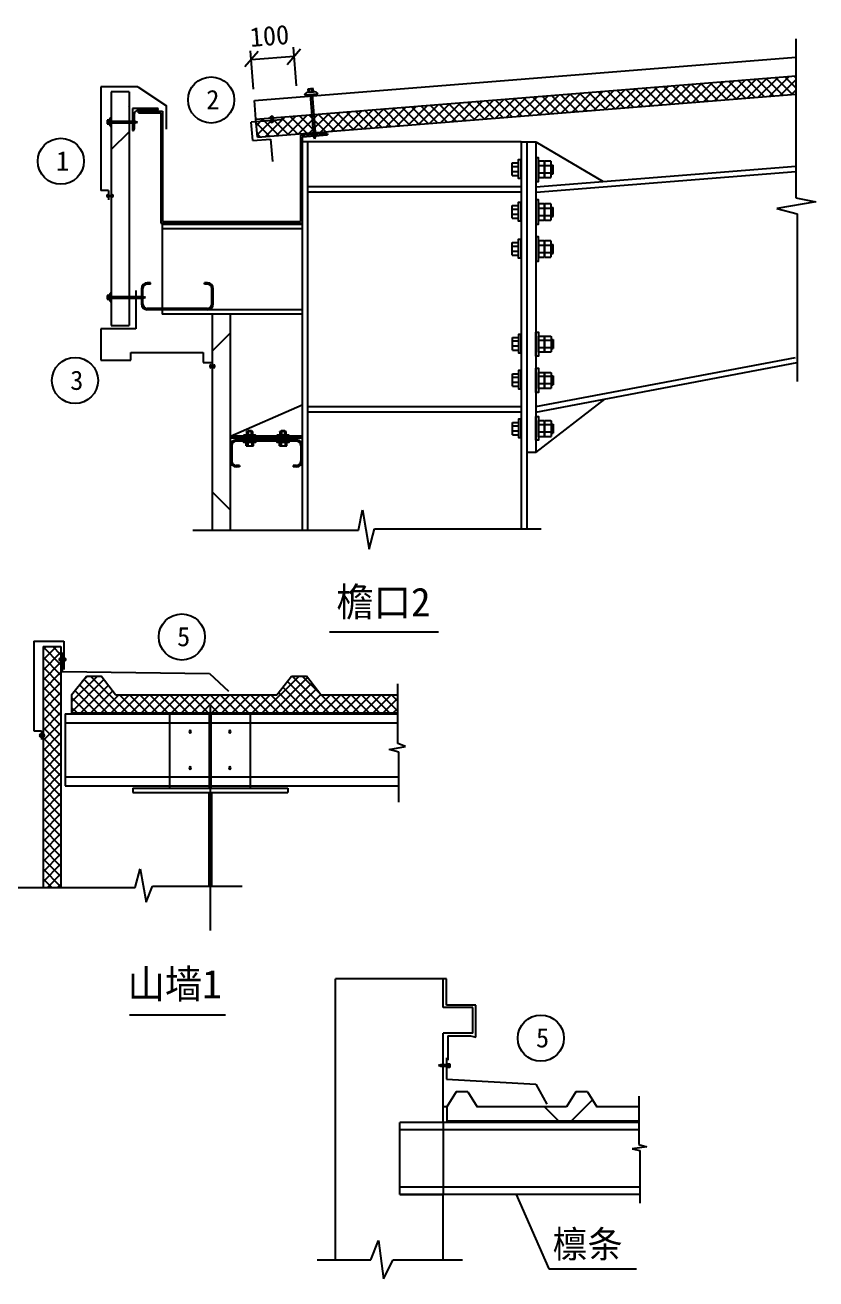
# Model space of a CAD drawing. Header units: metres. Extents: x 1510 to 4869, y -821 to 4251.
# Drawn here: x 3108 to 4869, y 1459 to 4251 of the extents above; entities that cross this region are included whole.
import ezdxf

# ---------------------------------------------------------------- set-up
doc = ezdxf.new("R2010")
doc.units = ezdxf.units.M

# ---------------------------------------------------------------- blocks, each defined once
blk = doc.blocks.new('_ARCHTICK')
at = {"color": 6, "linetype": 'ByBlock'}
blk.add_lwpolyline([(-0.85, -0.85), (0.76, 0.76)], dxfattribs=at)

msp = doc.modelspace()

# ---------------------------------------------------------------- hatches: boundary and pattern name
h = msp.add_hatch()
h.set_pattern_fill('ANSI37', scale=5)
h.paths.add_polyline_path([(3621.99, 4041.16), (3625.18, 4001.29), (4824.48, 4097.23), (4824.48, 4137.36)])
h = msp.add_hatch()
h.set_pattern_fill('ANSI37', scale=150)
h.paths.add_polyline_path([(3339.8, 4071.01), (3299.8, 4071.01), (3299.8, 4036.74), (3339.8, 4036.74)])
h.paths.add_polyline_path([(3299.8, 3871.56), (3301.02, 3871.56), (3301.02, 3874.05, -0.85), (3301.02, 3867.07), (3301.02, 3869.56), (3299.8, 3869.56), (3299.8, 3780.97), (3339.8, 3780.97), (3339.8, 4032.74), (3299.8, 4032.74)])
h.paths.add_polyline_path([(3299.8, 3581.61), (3339.8, 3581.61), (3339.8, 3589.75), (3338.93, 3589.75), (3338.93, 3587.27, -0.85), (3338.93, 3594.24), (3338.93, 3591.76), (3339.8, 3591.76), (3339.8, 3776.97), (3299.8, 3776.97)])
h = msp.add_hatch()
h.set_pattern_fill('ANSI37', scale=150)
h.paths.add_polyline_path([(3565.18, 3606.83), (3525.18, 3606.83), (3525.18, 3491.89), (3527.15, 3491.89), (3527.15, 3494.38, -0.85), (3527.15, 3487.4), (3527.15, 3489.89), (3525.18, 3489.89), (3525.18, 3126.02), (3565.18, 3126.02)])
h = msp.add_hatch()
h.set_pattern_fill('ANSI31', scale=600)
h.paths.add_polyline_path([(4038.87, 2006.26), (4104.81, 2006.26), (4104.81, 2063.02), (4038.87, 2063.02), (4038.87, 2126.8), (3798.87, 2126.8), (3798.87, 1501.53), (3878.14, 1501.53), (3895.3, 1544.39), (3906.03, 1458.67), (3927.48, 1501.53), (4038.87, 1501.53), (4038.87, 1646.79), (3942.87, 1646.79), (3942.87, 1806.79), (4038.87, 1806.79)])
h.paths.add_polyline_path([(4038.87, 1790.79), (3942.87, 1790.79), (3942.87, 1662.79), (4038.87, 1662.79)])
h = msp.add_hatch()
h.set_pattern_fill('ANSI37', scale=80)
h.paths.add_polyline_path([(4474.9, 1810.01), (4474.9, 1842.01), (4381.1, 1842.01), (4360.59, 1875.61), (4334.38, 1875.61), (4313.87, 1842.01), (4114.7, 1842.01), (4094.19, 1875.61), (4067.98, 1875.61), (4047.47, 1842.01), (4047.47, 1810.01)])

# ---------------------------------------------------------------- linework, layer by layer
for p, q in [((4824.48, 4219.82), (4824.48, 3866.03)), ((3616.65, 4107.9), (3609.78, 4193.72)), ((3712.65, 4115.58), (3705.78, 4201.4)), ((3611.38, 4173.79), (3707.38, 4181.47)), ((3618.64, 4083.03), (4824.48, 4179.5)), ((3621.99, 4041.16), (4824.48, 4137.36)), ((3358.67, 4113.15), (3276.49, 4113.15)), ((3276.49, 4113.15), (3276.49, 3882.02)), ((3358.67, 4113.15), (3423.06, 4070.92)), ((3749.81, 4109.33), (3737.83, 4108.37)), ((3737.83, 4108.37), (3738.41, 4101.12)), ((3740.75, 4108.61), (3741.33, 4101.35)), ((3745.87, 4109.02), (3746.45, 4101.76)), ((3750.39, 4102.08), (3749.81, 4109.33)), ((3299.8, 4102.14), (3299.8, 3581.61)), ((3339.8, 4102.14), (3299.8, 4102.14)), ((3339.8, 4102.14), (3339.8, 3581.61)), ((3621.99, 4041.16), (3618.64, 4083.03)), ((3625.18, 4001.29), (4824.48, 4097.23)), ((3759.92, 4097.1), (3729.79, 4094.69)), ((3738.41, 4101.12), (3750.39, 4102.08)), ((3742.86, 4095.73), (3750.31, 4002.7)), ((3746.85, 4096.05), (3754.29, 4003.02)), ((3404.05, 4065.29), (3347.15, 4065.29)), ((3347.15, 4065.29), (3347.15, 4016.13)), ((3350.81, 4051.29), (3350.81, 4019.13)), ((3360.11, 4055.29), (3360.11, 4059.29)), ((3360.11, 4059.29), (3414.11, 4059.29)), ((3360.11, 4055.29), (3410.11, 4055.29)), ((3401.05, 4061.29), (3360.81, 4061.29)), ((3404.05, 4064.29), (3404.05, 4065.29)), ((3410.11, 4055.29), (3410.11, 3809.29)), ((3414.11, 4059.29), (3414.11, 3813.29)), ((3423.06, 4019.12), (3423.06, 4070.92)), ((3290.59, 4038.75), (3290.59, 4030.74)), ((3295.45, 4038.75), (3290.59, 4038.75)), ((3290.59, 4036.11), (3295.45, 4036.11)), ((3290.59, 4032.69), (3295.45, 4032.69)), ((3290.59, 4030.74), (3295.45, 4030.74)), ((3295.45, 4030.74), (3295.45, 4038.75)), ((3299.26, 4044.82), (3299.26, 4024.67)), ((3299.26, 4036.74), (3352.87, 4036.74)), ((3299.26, 4032.74), (3352.87, 4032.74)), ((3352.87, 4036.74), (3358.14, 4034.74)), ((3352.87, 4032.74), (3358.14, 4034.74)), ((3678.98, 4039.59), (3611.43, 4034.18)), ((3614.67, 3993.68), (3611.43, 4034.18)), ((3625.18, 4001.29), (3621.99, 4041.16)), ((3653.41, 4044.4), (3660.37, 4044.96)), ((3654.28, 4036.72), (3661.23, 4037.27)), ((3656.76, 4036.92), (3655.89, 4044.6)), ((3658.75, 4037.08), (3657.89, 4044.76)), ((3347.15, 4016.13), (3347.81, 4016.13)), ((3614.67, 3993.68), (3654.55, 3996.87)), ((3654.55, 3996.87), (3658.53, 3947.03)), ((3721.18, 4005.3), (3780.99, 4010.08)), ((3721.18, 4005.3), (3721.18, 3813.29)), ((3725.18, 4001.6), (3781.31, 4006.09)), ((3725.18, 4001.6), (3725.18, 3809.29)), ((3750.31, 4002.7), (3752.72, 3997.61)), ((3754.29, 4003.02), (3752.72, 3997.61)), ((3780.99, 4010.08), (3781.31, 4006.09)), ((3780.99, 4010.08), (3781.31, 4006.09)), ((4213.18, 3990.38), (3725.18, 3990.38)), ((3725.18, 3990.38), (3725.18, 3126.02)), ((3737.18, 3990.38), (3737.18, 3126.02)), ((4213.18, 3990.38), (4245.18, 3990.38)), ((4213.18, 3990.38), (4213.18, 3129.02)), ((4225.18, 3990.38), (4225.18, 3129.02)), ((4245.18, 3990.38), (4395.18, 3902.38)), ((4245.18, 3990.38), (4245.18, 3298.78)), ((4192.69, 3915.57), (4192.69, 3943.69)), ((4192.69, 3943.69), (4206.43, 3943.69)), ((4251.93, 3947.43), (4251.29, 3946.64)), ((4251.29, 3947.43), (4251.29, 3911.43)), ((4279.75, 3937.35), (4251.29, 3937.35)), ((4263.95, 3947.43), (4251.93, 3947.43)), ((4263.95, 3947.43), (4264.59, 3946.64)), ((4265.24, 3947.43), (4264.59, 3946.64)), ((4264.59, 3912.23), (4264.59, 3946.64)), ((4264.59, 3946.64), (4264.59, 3912.23)), ((4279.1, 3947.43), (4265.24, 3947.43)), ((4279.1, 3947.43), (4279.75, 3946.64)), ((4279.75, 3912.23), (4279.75, 3946.64)), ((4279.75, 3939.12), (4284.39, 3939.12)), ((4280.41, 3919.12), (4280.41, 3939.12)), ((4281.41, 3919.12), (4281.41, 3939.12)), ((4282.39, 3919.12), (4282.39, 3939.12)), ((4283.39, 3919.12), (4283.39, 3939.12)), ((4284.39, 3919.12), (4284.39, 3939.12)), ((4206.43, 3935.23), (4192.69, 3935.23)), ((4206.43, 3924.03), (4192.69, 3924.03)), ((4192.69, 3915.57), (4206.43, 3915.57)), ((4245.18, 3890.38), (4824.48, 3936.72)), ((4246.14, 3878.42), (4824.48, 3924.69)), ((4279.75, 3920.89), (4251.29, 3920.89)), ((4251.93, 3911.43), (4251.29, 3912.23)), ((4251.93, 3911.43), (4263.95, 3911.43)), ((4263.95, 3911.43), (4264.59, 3912.23)), ((4265.24, 3911.43), (4264.59, 3912.23)), ((4265.24, 3911.43), (4279.1, 3911.43)), ((4279.1, 3911.43), (4279.75, 3912.23)), ((4279.75, 3919.12), (4284.39, 3919.12)), ((3293.37, 3882.02), (3276.49, 3882.02)), ((3293.37, 3882.02), (3293.37, 3861.8)), ((4213.18, 3890.38), (3737.18, 3890.38)), ((3292.57, 3874.05), (3292.57, 3867.07)), ((3292.57, 3871.56), (3300.82, 3871.56)), ((3292.57, 3869.56), (3300.82, 3869.56)), ((3300.82, 3874.05), (3300.82, 3867.07)), ((4214.14, 3878.42), (3738.14, 3878.42)), ((4869.49, 3857.04), (4782.46, 3842.05)), ((4824.48, 3866.03), (4869.49, 3857.04)), ((4192.69, 3820.63), (4192.69, 3848.75)), ((4192.69, 3848.75), (4206.43, 3848.75)), ((4206.43, 3840.29), (4192.69, 3840.29)), ((4206.43, 3829.09), (4192.69, 3829.09)), ((4251.29, 3852.5), (4251.29, 3816.5)), ((4251.93, 3852.5), (4251.29, 3851.7)), ((4279.75, 3842.41), (4251.29, 3842.41)), ((4279.75, 3825.95), (4251.29, 3825.95)), ((4263.95, 3852.5), (4251.93, 3852.5)), ((4263.95, 3852.5), (4264.59, 3851.7)), ((4265.24, 3852.5), (4264.59, 3851.7)), ((4264.59, 3817.29), (4264.59, 3851.7)), ((4264.59, 3851.7), (4264.59, 3817.29)), ((4279.1, 3852.5), (4265.24, 3852.5)), ((4279.1, 3852.5), (4279.75, 3851.7)), ((4279.75, 3817.29), (4279.75, 3851.7)), ((4279.75, 3844.18), (4284.39, 3844.18)), ((4280.41, 3824.18), (4280.41, 3844.18)), ((4281.41, 3824.18), (4281.41, 3844.18)), ((4282.39, 3824.18), (4282.39, 3844.18)), ((4283.39, 3824.18), (4283.39, 3844.18)), ((4284.39, 3824.18), (4284.39, 3844.18)), ((4782.46, 3842.05), (4827.48, 3830.24)), ((4827.48, 3830.24), (4827.48, 3457.18)), ((3410.11, 3809.29), (3725.18, 3809.29)), ((3412.76, 3806.83), (3412.76, 3606.83)), ((3725.18, 3806.83), (3412.76, 3806.83)), ((3414.11, 3813.29), (3721.18, 3813.29)), ((4192.69, 3820.63), (4206.43, 3820.63)), ((4251.93, 3816.5), (4251.29, 3817.29)), ((4251.93, 3816.5), (4263.95, 3816.5)), ((4263.95, 3816.5), (4264.59, 3817.29)), ((4265.24, 3816.5), (4264.59, 3817.29)), ((4265.24, 3816.5), (4279.1, 3816.5)), ((4279.1, 3816.5), (4279.75, 3817.29)), ((4279.75, 3824.18), (4284.39, 3824.18)), ((3725.18, 3796.83), (3412.76, 3796.83)), ((4251.29, 3770.24), (4251.29, 3734.24)), ((4251.93, 3770.24), (4251.29, 3769.45)), ((4263.95, 3770.24), (4251.93, 3770.24)), ((4263.95, 3770.24), (4264.59, 3769.45)), ((4265.24, 3770.24), (4264.59, 3769.45)), ((4264.59, 3735.04), (4264.59, 3769.45)), ((4264.59, 3769.45), (4264.59, 3735.04)), ((4279.1, 3770.24), (4265.24, 3770.24)), ((4279.1, 3770.24), (4279.75, 3769.45)), ((4279.75, 3735.04), (4279.75, 3769.45)), ((4192.69, 3738.38), (4192.69, 3766.5)), ((4192.69, 3766.5), (4206.43, 3766.5)), ((4206.43, 3758.04), (4192.69, 3758.04)), ((4206.43, 3746.84), (4192.69, 3746.84)), ((4279.75, 3760.16), (4251.29, 3760.16)), ((4279.75, 3743.7), (4251.29, 3743.7)), ((4279.75, 3761.93), (4284.39, 3761.93)), ((4279.75, 3741.93), (4284.39, 3741.93)), ((4280.41, 3741.93), (4280.41, 3761.93)), ((4281.41, 3741.93), (4281.41, 3761.93)), ((4282.39, 3741.93), (4282.39, 3761.93)), ((4283.39, 3741.93), (4283.39, 3761.93)), ((4284.39, 3741.93), (4284.39, 3761.93)), ((4192.69, 3738.38), (4206.43, 3738.38)), ((4251.93, 3734.24), (4251.29, 3735.04)), ((4251.93, 3734.24), (4263.95, 3734.24)), ((4263.95, 3734.24), (4264.59, 3735.04)), ((4265.24, 3734.24), (4264.59, 3735.04)), ((4265.24, 3734.24), (4279.1, 3734.24)), ((4279.1, 3734.24), (4279.75, 3735.04)), ((3354.22, 3659.46), (3354.22, 3574.24)), ((3366.99, 3663.83), (3366.99, 3629.83)), ((3369.99, 3629.83), (3369.99, 3663.83)), ((3386.99, 3676.83), (3379.99, 3676.83)), ((3386.99, 3673.83), (3379.99, 3673.83)), ((3386.99, 3673.83), (3386.99, 3676.83)), ((3506.99, 3673.83), (3506.99, 3676.83)), ((3513.99, 3676.83), (3506.99, 3676.83)), ((3513.99, 3673.83), (3506.99, 3673.83)), ((3523.99, 3629.83), (3523.99, 3663.83)), ((3526.99, 3629.83), (3526.99, 3663.83)), ((3290.59, 3648.6), (3290.59, 3640.59)), ((3295.45, 3648.6), (3290.59, 3648.6)), ((3290.59, 3645.96), (3295.45, 3645.96)), ((3290.59, 3642.54), (3295.45, 3642.54)), ((3290.59, 3640.59), (3295.45, 3640.59)), ((3295.45, 3640.59), (3295.45, 3648.6)), ((3299.26, 3654.67), (3299.26, 3634.52)), ((3299.26, 3646.59), (3370.84, 3646.59)), ((3299.26, 3642.59), (3370.84, 3642.59)), ((3370.84, 3646.59), (3376.11, 3644.59)), ((3370.84, 3642.59), (3376.11, 3644.59)), ((3513.99, 3619.83), (3379.99, 3619.83)), ((3513.99, 3616.83), (3379.99, 3616.83)), ((3725.18, 3616.83), (3412.76, 3616.83)), ((3725.18, 3606.83), (3412.76, 3606.83)), ((3525.18, 3126.02), (3525.18, 3606.83)), ((3565.18, 3126.02), (3565.18, 3606.83)), ((3354.22, 3574.24), (3276.49, 3574.24)), ((3276.49, 3574.24), (3276.49, 3504.24)), ((3299.66, 3581.61), (3339.66, 3581.61)), ((4193.34, 3555.06), (4207.07, 3555.06)), ((4193.34, 3526.94), (4193.34, 3555.06)), ((4207.07, 3546.6), (4193.34, 3546.6)), ((4251.93, 3558.01), (4251.29, 3557.22)), ((4251.29, 3522.01), (4251.29, 3558.01)), ((4279.75, 3548.56), (4251.29, 3548.56)), ((4251.93, 3558.01), (4263.95, 3558.01)), ((4263.95, 3558.01), (4264.59, 3557.22)), ((4265.24, 3558.01), (4264.59, 3557.22)), ((4264.59, 3557.22), (4264.59, 3522.8)), ((4264.59, 3522.8), (4264.59, 3557.22)), ((4265.24, 3558.01), (4279.1, 3558.01)), ((4279.1, 3558.01), (4279.75, 3557.22)), ((4279.75, 3557.22), (4279.75, 3522.8)), ((4279.75, 3550.33), (4284.39, 3550.33)), ((4280.41, 3550.33), (4280.41, 3530.33)), ((4281.41, 3550.33), (4281.41, 3530.33)), ((4282.39, 3550.33), (4282.39, 3530.33)), ((4283.39, 3550.33), (4283.39, 3530.33)), ((4284.39, 3550.33), (4284.39, 3530.33)), ((3343.57, 3504.24), (3343.57, 3521.6)), ((3343.57, 3521.6), (3493.7, 3521.6)), ((3343.57, 3521.6), (3504.33, 3521.6)), ((3504.33, 3521.6), (3504.33, 3499.68)), ((4207.07, 3535.4), (4193.34, 3535.4)), ((4193.34, 3526.94), (4207.07, 3526.94)), ((4279.75, 3532.1), (4251.29, 3532.1)), ((4251.93, 3522.01), (4251.29, 3522.8)), ((4263.95, 3522.01), (4251.93, 3522.01)), ((4263.95, 3522.01), (4264.59, 3522.8)), ((4265.24, 3522.01), (4264.59, 3522.8)), ((4279.1, 3522.01), (4265.24, 3522.01)), ((4279.1, 3522.01), (4279.75, 3522.8)), ((4279.75, 3530.33), (4284.39, 3530.33)), ((3276.49, 3504.24), (3343.57, 3504.24)), ((3504.33, 3499.68), (3524.22, 3499.68)), ((3522.46, 3494.38), (3522.46, 3487.4)), ((3522.46, 3491.89), (3527.15, 3491.89)), ((3524.22, 3499.68), (3524.22, 3483.44)), ((3527.15, 3494.38), (3527.15, 3487.4)), ((4245.18, 3401.4), (4823.76, 3510.82)), ((4245.18, 3388.78), (4827.48, 3499.41)), ((3522.46, 3489.89), (3527.15, 3489.89)), ((4193.34, 3474.49), (4207.07, 3474.49)), ((4193.34, 3446.36), (4193.34, 3474.49)), ((4207.07, 3466.02), (4193.34, 3466.02)), ((4251.93, 3477.44), (4251.29, 3476.65)), ((4251.29, 3441.44), (4251.29, 3477.44)), ((4279.75, 3467.99), (4251.29, 3467.99)), ((4251.93, 3477.44), (4263.95, 3477.44)), ((4263.95, 3477.44), (4264.59, 3476.65)), ((4265.24, 3477.44), (4264.59, 3476.65)), ((4264.59, 3476.65), (4264.59, 3442.23)), ((4264.59, 3442.23), (4264.59, 3476.65)), ((4265.24, 3477.44), (4279.1, 3477.44)), ((4279.1, 3477.44), (4279.75, 3476.65)), ((4279.75, 3476.65), (4279.75, 3442.23)), ((4279.75, 3469.76), (4284.39, 3469.76)), ((4280.41, 3469.76), (4280.41, 3449.76)), ((4281.41, 3469.76), (4281.41, 3449.76)), ((4282.39, 3469.76), (4282.39, 3449.76)), ((4283.39, 3469.76), (4283.39, 3449.76)), ((4284.39, 3469.76), (4284.39, 3449.76)), ((4207.07, 3454.83), (4193.34, 3454.83)), ((4193.34, 3446.36), (4207.07, 3446.36)), ((4279.75, 3451.52), (4251.29, 3451.52)), ((4251.93, 3441.44), (4251.29, 3442.23)), ((4263.95, 3441.44), (4251.93, 3441.44)), ((4263.95, 3441.44), (4264.59, 3442.23)), ((4265.24, 3441.44), (4264.59, 3442.23)), ((4279.1, 3441.44), (4265.24, 3441.44)), ((4279.1, 3441.44), (4279.75, 3442.23)), ((4279.75, 3449.76), (4284.39, 3449.76)), ((4245.18, 3298.78), (4398.91, 3417.99)), ((3565.18, 3335.04), (3725.18, 3405.04)), ((4213.18, 3400.78), (3737.18, 3400.78)), ((4213.18, 3388.78), (3737.18, 3388.78)), ((4193.34, 3337.98), (4193.34, 3366.11)), ((4193.34, 3366.11), (4207.07, 3366.11)), ((4207.07, 3357.64), (4193.34, 3357.64)), ((4251.29, 3333.85), (4251.29, 3369.85)), ((4251.93, 3369.85), (4251.29, 3369.05)), ((4279.75, 3360.4), (4251.29, 3360.4)), ((4251.93, 3369.85), (4263.95, 3369.85)), ((4263.95, 3369.85), (4264.59, 3369.05)), ((4265.24, 3369.85), (4264.59, 3369.05)), ((4264.59, 3334.64), (4264.59, 3369.05)), ((4264.59, 3369.05), (4264.59, 3334.64)), ((4265.24, 3369.85), (4279.1, 3369.85)), ((4279.1, 3369.85), (4279.75, 3369.05)), ((4279.75, 3369.05), (4279.75, 3334.64)), ((4279.75, 3362.16), (4284.39, 3362.16)), ((4280.41, 3362.16), (4280.41, 3342.16)), ((4281.41, 3362.16), (4281.41, 3342.16)), ((4282.39, 3362.16), (4282.39, 3342.16)), ((4283.39, 3362.16), (4283.39, 3342.16)), ((4284.39, 3362.16), (4284.39, 3342.16)), ((3725.18, 3335.04), (3565.18, 3335.04)), ((3725.18, 3331.04), (3565.18, 3331.04)), ((3712.18, 3327.04), (3578.18, 3327.04)), ((3712.18, 3324.04), (3578.18, 3324.04)), ((3600.83, 3345.23), (3601.14, 3345.48)), ((3600.83, 3345.23), (3600.83, 3337.74)), ((3600.83, 3337.74), (3601.14, 3337.48)), ((3600.83, 3337.48), (3615.23, 3337.48)), ((3614.91, 3345.48), (3601.14, 3345.48)), ((3614.91, 3337.48), (3601.14, 3337.48)), ((3601.14, 3337.48), (3614.91, 3337.48)), ((3604.15, 3345.48), (3604.15, 3347.34)), ((3612.15, 3347.34), (3604.15, 3347.34)), ((3612.15, 3346.94), (3604.15, 3346.94)), ((3612.15, 3346.54), (3604.15, 3346.54)), ((3612.15, 3346.15), (3604.15, 3346.15)), ((3612.15, 3345.75), (3604.15, 3345.75)), ((3604.86, 3345.48), (3604.86, 3337.48)), ((3611.45, 3345.48), (3611.45, 3337.48)), ((3612.15, 3345.48), (3612.15, 3347.34)), ((3615.23, 3345.23), (3614.91, 3345.48)), ((3615.23, 3337.74), (3614.91, 3337.48)), ((3615.23, 3337.74), (3615.23, 3345.23)), ((3675.16, 3345.23), (3675.47, 3345.48)), ((3675.16, 3345.23), (3675.16, 3337.74)), ((3675.16, 3337.74), (3675.47, 3337.48)), ((3675.16, 3337.48), (3689.56, 3337.48)), ((3689.24, 3345.48), (3675.47, 3345.48)), ((3675.47, 3337.48), (3689.24, 3337.48)), ((3689.24, 3337.48), (3675.47, 3337.48)), ((3686.48, 3347.34), (3678.48, 3347.34)), ((3678.48, 3345.48), (3678.48, 3347.34)), ((3686.48, 3346.94), (3678.48, 3346.94)), ((3686.48, 3346.54), (3678.48, 3346.54)), ((3686.48, 3346.15), (3678.48, 3346.15)), ((3686.48, 3345.75), (3678.48, 3345.75)), ((3679.19, 3345.48), (3679.19, 3337.48)), ((3685.78, 3345.48), (3685.78, 3337.48)), ((3686.48, 3345.48), (3686.48, 3347.34)), ((3689.56, 3345.23), (3689.24, 3345.48)), ((3689.56, 3337.74), (3689.24, 3337.48)), ((3689.56, 3337.74), (3689.56, 3345.23)), ((4207.07, 3346.45), (4193.34, 3346.45)), ((4193.34, 3337.98), (4207.07, 3337.98)), ((4279.75, 3343.93), (4251.29, 3343.93)), ((4251.93, 3333.85), (4251.29, 3334.64)), ((4263.95, 3333.85), (4251.93, 3333.85)), ((4263.95, 3333.85), (4264.59, 3334.64)), ((4265.24, 3333.85), (4264.59, 3334.64)), ((4279.1, 3333.85), (4265.24, 3333.85)), ((4279.1, 3333.85), (4279.75, 3334.64)), ((4279.75, 3342.16), (4284.39, 3342.16)), ((3565.18, 3280.04), (3565.18, 3314.04)), ((3568.18, 3314.04), (3568.18, 3280.04)), ((3600.15, 3313.69), (3600.15, 3321.69)), ((3600.15, 3313.69), (3616.15, 3313.69)), ((3603.54, 3321.69), (3603.54, 3313.69)), ((3612.77, 3321.69), (3612.77, 3313.69)), ((3616.15, 3313.69), (3616.15, 3321.69)), ((3674.48, 3313.69), (3674.48, 3321.69)), ((3674.48, 3313.69), (3690.48, 3313.69)), ((3677.87, 3321.69), (3677.87, 3313.69)), ((3687.1, 3321.69), (3687.1, 3313.69)), ((3690.48, 3313.69), (3690.48, 3321.69)), ((3722.18, 3314.04), (3722.18, 3280.04)), ((3725.18, 3314.04), (3725.18, 3280.04)), ((4245.18, 3298.78), (4225.18, 3298.78)), ((3585.18, 3270.04), (3578.18, 3270.04)), ((3585.18, 3267.04), (3578.18, 3267.04)), ((3585.18, 3270.04), (3585.18, 3267.04)), ((3712.18, 3270.04), (3705.18, 3270.04)), ((3705.18, 3270.04), (3705.18, 3267.04)), ((3712.18, 3267.04), (3705.18, 3267.04)), ((3850.23, 3126.02), (3859.22, 3171.03)), ((3859.22, 3171.03), (3874.21, 3084)), ((3874.21, 3084), (3886.02, 3129.02)), ((3886.02, 3129.02), (4257.51, 3129.02)), ((3481.44, 3126.02), (3850.23, 3126.02)), ((3126.79, 2879.08), (3126.79, 2679.08)), ((3126.79, 2879.08), (3194.1, 2879.08)), ((3194.1, 2879.08), (3194.1, 2815.88)), ((3785.54, 2899.66), (4028.49, 2899.66)), ((3147.58, 2866.66), (3187.58, 2866.66)), ((3147.58, 2866.66), (3147.58, 2330.22)), ((3147.58, 2859.35), (3154.89, 2866.66)), ((3147.58, 2836.9), (3177.34, 2866.66)), ((3187.58, 2825.9), (3147.58, 2865.9)), ((3147.58, 2814.45), (3187.58, 2854.45)), ((3187.58, 2848.35), (3169.26, 2866.66)), ((3187.58, 2866.66), (3187.58, 2330.22)), ((3190.6, 2853.78), (3190.6, 2811.02)), ((3187.58, 2803.45), (3147.58, 2843.45)), ((3147.58, 2792), (3187.58, 2832)), ((3187.58, 2781), (3147.58, 2821)), ((3186.53, 2841.44), (3186.53, 2834.46)), ((3186.53, 2838.95), (3195.43, 2838.95)), ((3186.53, 2836.95), (3195.43, 2836.95)), ((3195.43, 2841.44), (3195.43, 2834.46)), ((3147.58, 2769.55), (3187.58, 2809.55)), ((3187.58, 2758.55), (3147.58, 2798.55)), ((3190.6, 2811.02), (3518.71, 2806.98)), ((3211.29, 2759.2), (3244.28, 2801.2)), ((3211.29, 2743.45), (3269.04, 2801.2)), ((3211.29, 2721), (3283.42, 2793.14)), ((3235.82, 2790.43), (3246.59, 2801.2)), ((3313.16, 2719.2), (3238.51, 2793.85)), ((3244.28, 2801.2), (3277.34, 2801.2)), ((3335.61, 2719.2), (3253.61, 2801.2)), ((3281.27, 2795.99), (3276.06, 2801.2)), ((3309.05, 2759.2), (3277.34, 2801.2)), ((3518.71, 2806.98), (3560.65, 2767.18)), ((3636.05, 2719.2), (3718.05, 2801.2)), ((3658.5, 2719.2), (3737.05, 2797.75)), ((3668.39, 2759.2), (3701.38, 2801.2)), ((3701.38, 2801.2), (3734.44, 2801.2)), ((3784.62, 2719.2), (3702.62, 2801.2)), ((3763.31, 2762.96), (3725.07, 2801.2)), ((3766.15, 2759.2), (3734.44, 2801.2)), ((3147.58, 2747.1), (3187.58, 2787.1)), ((3187.58, 2736.1), (3147.58, 2776.1)), ((3147.58, 2724.65), (3187.58, 2764.65)), ((3268.26, 2719.2), (3218.75, 2768.7)), ((3290.71, 2719.2), (3228.63, 2781.28)), ((3231.94, 2719.2), (3293.08, 2780.35)), ((3254.39, 2719.2), (3302.74, 2767.55)), ((3717.27, 2719.2), (3672.3, 2764.17)), ((3680.95, 2719.2), (3746.7, 2784.95)), ((3739.72, 2719.2), (3682.17, 2776.75)), ((3762.17, 2719.2), (3692.05, 2789.32)), ((3703.4, 2719.2), (3756.36, 2772.16)), ((3937.86, 2651.32), (3937.86, 2783.57)), ((3187.58, 2713.65), (3147.58, 2753.65)), ((3147.58, 2702.2), (3187.58, 2742.2)), ((3211.29, 2759.2), (3211.29, 2719.2)), ((3245.81, 2719.2), (3211.29, 2753.72)), ((3276.84, 2719.2), (3316.84, 2759.2)), ((3299.29, 2719.2), (3339.29, 2759.2)), ((3309.05, 2759.2), (3668.39, 2759.2)), ((3358.06, 2719.2), (3318.06, 2759.2)), ((3321.74, 2719.2), (3361.74, 2759.2)), ((3380.51, 2719.2), (3340.51, 2759.2)), ((3344.19, 2719.2), (3384.19, 2759.2)), ((3402.96, 2719.2), (3362.96, 2759.2)), ((3366.64, 2719.2), (3406.64, 2759.2)), ((3425.41, 2719.2), (3385.41, 2759.2)), ((3389.09, 2719.2), (3429.09, 2759.2)), ((3447.86, 2719.2), (3407.86, 2759.2)), ((3411.54, 2719.2), (3451.54, 2759.2)), ((3470.31, 2719.2), (3430.31, 2759.2)), ((3433.99, 2719.2), (3473.99, 2759.2)), ((3492.76, 2719.2), (3452.76, 2759.2)), ((3456.44, 2719.2), (3496.44, 2759.2)), ((3515.21, 2719.2), (3475.21, 2759.2)), ((3478.9, 2719.2), (3518.9, 2759.2)), ((3537.67, 2719.2), (3497.67, 2759.2)), ((3501.35, 2719.2), (3541.35, 2759.2)), ((3560.12, 2719.2), (3520.12, 2759.2)), ((3523.8, 2719.2), (3563.8, 2759.2)), ((3582.57, 2719.2), (3542.57, 2759.2)), ((3546.25, 2719.2), (3586.25, 2759.2)), ((3605.02, 2719.2), (3565.02, 2759.2)), ((3568.7, 2719.2), (3608.7, 2759.2)), ((3627.47, 2719.2), (3587.47, 2759.2)), ((3591.15, 2719.2), (3631.15, 2759.2)), ((3649.92, 2719.2), (3609.92, 2759.2)), ((3613.6, 2719.2), (3653.6, 2759.2)), ((3672.37, 2719.2), (3632.37, 2759.2)), ((3694.82, 2719.2), (3654.82, 2759.2)), ((3725.85, 2719.2), (3766.02, 2759.37)), ((3748.3, 2719.2), (3788.3, 2759.2)), ((3766.15, 2759.2), (3937.86, 2759.2)), ((3807.07, 2719.2), (3767.07, 2759.2)), ((3770.75, 2719.2), (3810.75, 2759.2)), ((3829.52, 2719.2), (3789.52, 2759.2)), ((3793.2, 2719.2), (3833.2, 2759.2)), ((3851.97, 2719.2), (3811.97, 2759.2)), ((3815.65, 2719.2), (3855.65, 2759.2)), ((3874.42, 2719.2), (3834.42, 2759.2)), ((3838.11, 2719.2), (3878.11, 2759.2)), ((3896.88, 2719.2), (3856.88, 2759.2)), ((3860.56, 2719.2), (3900.56, 2759.2)), ((3919.33, 2719.2), (3879.33, 2759.2)), ((3883.01, 2719.2), (3923.01, 2759.2)), ((3937.86, 2723.12), (3901.78, 2759.2)), ((3905.46, 2719.2), (3937.86, 2751.61)), ((3937.86, 2745.57), (3924.23, 2759.2)), ((3187.58, 2691.2), (3147.58, 2731.2)), ((3147.58, 2679.75), (3187.58, 2719.75)), ((3187.58, 2668.75), (3147.58, 2708.75)), ((3196.62, 2716.66), (3196.62, 2556.66)), ((3196.62, 2716.66), (3937.86, 2716.66)), ((3223.36, 2719.2), (3211.29, 2731.27)), ((3211.29, 2719.2), (3937.86, 2719.2)), ((3430.14, 2551.66), (3430.14, 2716.66)), ((3518.14, 2551.66), (3518.14, 2716.66)), ((3520.14, 2733.29), (3520.14, 2234.58)), ((3522.14, 2551.66), (3522.14, 2716.66)), ((3610.14, 2551.66), (3610.14, 2716.66)), ((3927.91, 2719.2), (3937.86, 2729.15)), ((3147.58, 2657.29), (3187.58, 2697.29)), ((3187.58, 2646.29), (3147.58, 2686.29)), ((3196.62, 2696.66), (3937.86, 2696.66)), ((3126.79, 2679.08), (3144.26, 2679.08)), ((3143.1, 2672), (3143.1, 2665.02)), ((3143.1, 2669.51), (3147.78, 2669.51)), ((3143.1, 2667.51), (3147.78, 2667.51)), ((3144.26, 2679.08), (3144.26, 2659.76)), ((3147.58, 2634.84), (3187.58, 2674.84)), ((3187.58, 2623.84), (3147.58, 2663.84)), ((3147.78, 2672), (3147.78, 2665.02)), ((3147.58, 2612.39), (3187.58, 2652.39)), ((3187.58, 2601.39), (3147.58, 2641.39)), ((3147.58, 2589.94), (3187.58, 2629.94)), ((3918.57, 2637.24), (3955.49, 2644.13)), ((3940.62, 2631.35), (3918.57, 2637.24)), ((3955.49, 2644.13), (3937.86, 2651.32)), ((3940.62, 2520.44), (3940.62, 2631.35)), ((3187.58, 2578.94), (3147.58, 2618.94)), ((3147.58, 2567.49), (3187.58, 2607.49)), ((3187.58, 2556.49), (3147.58, 2596.49)), ((3147.58, 2545.04), (3187.58, 2585.04)), ((3187.58, 2534.04), (3147.58, 2574.04)), ((3196.62, 2576.66), (3940.62, 2576.66)), ((3147.58, 2522.59), (3187.58, 2562.59)), ((3187.58, 2511.59), (3147.58, 2551.59)), ((3196.62, 2556.66), (3430.14, 2556.66)), ((3347.58, 2551.66), (3347.58, 2541.66)), ((3347.58, 2551.66), (3692.7, 2551.66)), ((3347.58, 2541.66), (3692.7, 2541.66)), ((3430.14, 2556.66), (3610.14, 2556.66)), ((3517.14, 2541.66), (3517.14, 2332.97)), ((3523.14, 2541.66), (3523.14, 2332.97)), ((3610.14, 2556.66), (3940.62, 2556.66)), ((3692.7, 2551.66), (3692.7, 2541.66)), ((3147.58, 2500.14), (3187.58, 2540.14)), ((3187.58, 2489.14), (3147.58, 2529.14)), ((3147.58, 2477.69), (3187.58, 2517.69)), ((3187.58, 2466.69), (3147.58, 2506.69)), ((3147.58, 2455.24), (3187.58, 2495.24)), ((3187.58, 2444.24), (3147.58, 2484.24)), ((3147.58, 2432.79), (3187.58, 2472.79)), ((3187.58, 2421.79), (3147.58, 2461.79)), ((3147.58, 2410.34), (3187.58, 2450.34)), ((3187.58, 2399.34), (3147.58, 2439.34)), ((3147.58, 2387.89), (3187.58, 2427.89)), ((3187.58, 2376.89), (3147.58, 2416.89)), ((3147.58, 2365.44), (3187.58, 2405.44)), ((3187.58, 2354.44), (3147.58, 2394.44)), ((3147.58, 2342.99), (3187.58, 2382.99)), ((3187.58, 2331.99), (3147.58, 2371.99)), ((3166.9, 2330.22), (3147.58, 2349.54)), ((3157.26, 2330.22), (3187.58, 2360.54)), ((3352.65, 2330.22), (3363.69, 2371.56)), ((3363.69, 2371.56), (3377.48, 2297.71)), ((3087.8, 2330.22), (3352.65, 2330.22)), ((3179.71, 2330.22), (3187.58, 2338.08)), ((3377.48, 2297.71), (3391.85, 2332.97)), ((3391.85, 2332.97), (3591.59, 2332.97)), ((3798.87, 1501.53), (3798.87, 2126.8)), ((4038.87, 2126.8), (3798.87, 2126.8)), ((4038.87, 2063.02), (4038.87, 2126.8)), ((4046.44, 2126.8), (4038.87, 2126.8)), ((4046.44, 2068.62), (4046.44, 2126.8)), ((4111.83, 2068.62), (4046.44, 2068.62)), ((4111.83, 1996.67), (4111.83, 2068.62)), ((3340.46, 2046.88), (3554.41, 2046.88)), ((4104.81, 2063.02), (4038.87, 2063.02)), ((4104.81, 2006.26), (4104.81, 2063.02)), ((4104.81, 2006.26), (4038.87, 2006.26)), ((4038.87, 1806.79), (4038.87, 2006.26)), ((4049.8, 1999.9), (4099.6, 1999.9)), ((4049.8, 1999.9), (4049.8, 1946.01)), ((4099.6, 1999.9), (4111.83, 1996.67)), ((4033.83, 1935.74), (4028.56, 1933.74)), ((4033.83, 1931.74), (4028.56, 1933.74)), ((4049.13, 1935.74), (4033.83, 1935.74)), ((4049.13, 1931.74), (4033.83, 1931.74)), ((4046.59, 1950.69), (4046.59, 1903.4)), ((4049.13, 1937.74), (4053.98, 1937.74)), ((4049.13, 1929.73), (4049.13, 1937.74)), ((4053.98, 1935.47), (4049.13, 1935.47)), ((4053.98, 1932.05), (4049.13, 1932.05)), ((4053.98, 1929.73), (4049.13, 1929.73)), ((4053.98, 1937.74), (4053.98, 1929.73)), ((4046.59, 1903.4), (4245.49, 1892.6)), ((4067.98, 1875.61), (4047.47, 1842.01)), ((4094.19, 1875.61), (4067.98, 1875.61)), ((4094.19, 1875.61), (4114.7, 1842.01)), ((4245.49, 1892.6), (4269.76, 1847.58)), ((4334.38, 1875.61), (4313.87, 1842.01)), ((4360.59, 1875.61), (4334.38, 1875.61)), ((4360.59, 1875.61), (4381.1, 1842.01)), ((4474.9, 1865.55), (4474.9, 1757.91)), ((4047.47, 1842.01), (4038.87, 1842.01)), ((4047.47, 1842.01), (4047.47, 1810.01)), ((4313.87, 1842.01), (4114.7, 1842.01)), ((4474.9, 1842.01), (4381.1, 1842.01)), ((3942.87, 1646.79), (3942.87, 1806.79)), ((4038.87, 1806.79), (3942.87, 1806.79)), ((4038.87, 1790.79), (3942.87, 1790.79)), ((4474.9, 1806.79), (4038.87, 1806.79)), ((4038.87, 1806.79), (4038.87, 1646.79)), ((4474.9, 1790.79), (4038.87, 1790.79)), ((4474.9, 1810.01), (4047.47, 1810.01)), ((4492.69, 1752.97), (4459.81, 1748.03)), ((4459.81, 1748.03), (4476.88, 1744.44)), ((4474.9, 1757.91), (4492.69, 1752.97)), ((4476.88, 1744.44), (4476.88, 1627.16)), ((4038.87, 1662.79), (3942.87, 1662.79)), ((4476.88, 1662.79), (4038.87, 1662.79)), ((4476.88, 1646.79), (3942.87, 1646.79)), ((3942.87, 1646.79), (4038.87, 1646.79)), ((4038.87, 1501.53), (4038.87, 1646.79)), ((4201.43, 1646.79), (4274.1, 1481.46)), ((3878.14, 1501.53), (3895.3, 1544.39)), ((3895.3, 1544.39), (3906.03, 1458.67)), ((3758.01, 1501.53), (3878.14, 1501.53)), ((3906.03, 1458.67), (3927.48, 1501.53)), ((3927.48, 1501.53), (4081.93, 1501.53)), ((4274.1, 1481.46), (4469.58, 1481.46))]:
    msp.add_line(p, q)
for points in [[(4212.54, 3950.45), (4206.43, 3950.45), (4206.43, 3909.58), (4212.54, 3909.58)], [(4245.18, 3902.36), (4251.29, 3902.36), (4251.29, 3955.1), (4245.18, 3955.1)], [(4212.54, 3855.51), (4206.43, 3855.51), (4206.43, 3814.64), (4212.54, 3814.64)], [(4245.18, 3807.42), (4251.29, 3807.42), (4251.29, 3861.32), (4245.18, 3861.32)], [(4212.54, 3773.26), (4206.43, 3773.26), (4206.43, 3732.39), (4212.54, 3732.39)], [(4245.18, 3725.17), (4251.29, 3725.17), (4251.29, 3779.07), (4245.18, 3779.07)], [(4213.18, 3561.82), (4207.07, 3561.82), (4207.07, 3520.95), (4213.18, 3520.95)], [(4245.18, 3567.08), (4251.29, 3567.08), (4251.29, 3513.18), (4245.18, 3513.18)], [(4213.18, 3481.24), (4207.07, 3481.24), (4207.07, 3440.38), (4213.18, 3440.38)], [(4245.18, 3486.51), (4251.29, 3486.51), (4251.29, 3432.61), (4245.18, 3432.61)], [(4245.18, 3378.92), (4251.29, 3378.92), (4251.29, 3326.18), (4245.18, 3326.18)], [(4213.18, 3372.86), (4207.07, 3372.86), (4207.07, 3332), (4213.18, 3332)], [(3621.18, 3335.04), (3621.18, 3337.48), (3594.97, 3337.48), (3594.97, 3335.04)], [(3621.18, 3324.04), (3621.18, 3321.59), (3594.97, 3321.59), (3594.97, 3324.04)], [(3695.51, 3335.04), (3695.51, 3337.48), (3669.3, 3337.48), (3669.3, 3335.04)], [(3695.51, 3324.04), (3695.51, 3321.59), (3669.3, 3321.59), (3669.3, 3324.04)]]:
    msp.add_lwpolyline(points, close=True)
for centre in [(3522.06, 4084.02), (3187.25, 3947.48), (3218.91, 3459.22), (3456.97, 2888.21), (4256.53, 1994.84)]:
    msp.add_circle(centre, 51.36)
for centre, radius, start, end in [((3739.14, 4091.15), 9.99, 94.18, 159.27), ((3751.26, 4092.12), 9.99, 29.88, 94.97), ((3360.81, 4051.29), 10, 90, 180), ((3401.05, 4064.29), 3, 270, 0), ((3302.11, 4038.8), 6.66, 115.31, 180.4), ((3302.11, 4030.69), 6.66, 179.6, 244.69), ((3656.94, 4044.12), 3.53, 13.68, 175.46), ((3657.71, 4037.55), 3.53, 193.68, 355.46), ((3347.81, 4019.13), 3, 270, 0), ((3293.13, 3870.56), 3.53, 99.11, 260.89), ((3300.26, 3870.56), 3.53, 279.11, 80.89), ((3379.99, 3663.83), 13, 90, 180), ((3379.99, 3663.83), 10, 90, 180), ((3513.99, 3663.83), 13, 0, 90), ((3513.99, 3663.83), 10, 0, 90), ((3302.11, 3648.65), 6.66, 115.31, 180.4), ((3302.11, 3640.54), 6.66, 179.6, 244.69), ((3379.99, 3629.83), 13, 180, 270), ((3379.99, 3629.83), 10, 180, 270), ((3513.99, 3629.83), 13, 270, 0), ((3513.99, 3629.83), 10, 270, 0), ((3523.02, 3490.89), 3.53, 99.11, 260.89), ((3526.59, 3490.89), 3.53, 279.11, 80.89), ((3578.18, 3314.04), 13, 90, 180), ((3578.18, 3314.04), 10, 90, 180), ((3712.18, 3314.04), 13, 0, 90), ((3712.18, 3314.04), 10, 0, 90), ((3578.18, 3280.04), 13, 180, 270), ((3578.18, 3280.04), 10, 180, 270), ((3712.18, 3280.04), 10, 270, 0), ((3712.18, 3280.04), 13, 270, 0), ((3187.09, 2837.95), 3.53, 99.11, 260.89), ((3194.87, 2837.95), 3.53, 279.11, 80.89), ((3143.66, 2668.51), 3.53, 99.11, 260.89), ((3147.23, 2668.51), 3.53, 279.11, 80.89), ((3475.44, 2677.57), 2.5, 0, 180), ((3475.44, 2677.57), 2.5, 180, 0), ((3563.72, 2677.57), 2.5, 0, 180), ((3563.72, 2677.57), 2.5, 180, 0), ((3475.44, 2596.59), 2.5, 0, 180), ((3563.72, 2596.59), 2.5, 0, 180), ((3475.44, 2596.59), 2.5, 180, 0), ((3563.72, 2596.59), 2.5, 180, 0)]:
    msp.add_arc(centre, radius, start, end)

# ---------------------------------------------------------------- block references
at = {"xscale": 20, "yscale": 20, "zscale": 20}
for p, rotation in [((3611.38, 4173.79), 184.57), ((3707.38, 4181.47), 4.57)]:
    msp.add_blockref('_ARCHTICK', p, dxfattribs=dict(at, rotation=rotation))

# ---------------------------------------------------------------- texts
msp.add_text('100', height=43, rotation=4.57).set_placement((3610, 4202.03))
for s, height, p in [('2', 43, (3511.36, 4063.35)), ('1', 43, (3176.55, 3926.82)), ('3', 43, (3208.21, 3438.32)), ('檐口2', 64, (3800.99, 2933.98)), ('5', 43, (3446.27, 2867.55)), ('山墙1', 64, (3335.89, 2083.28)), ('5', 43, (4245.83, 1974.18)), ('檩条', 60, (4282.8, 1505.97))]:
    msp.add_text(s, height=height).set_placement(p)

doc.saveas('drawing.dxf')
